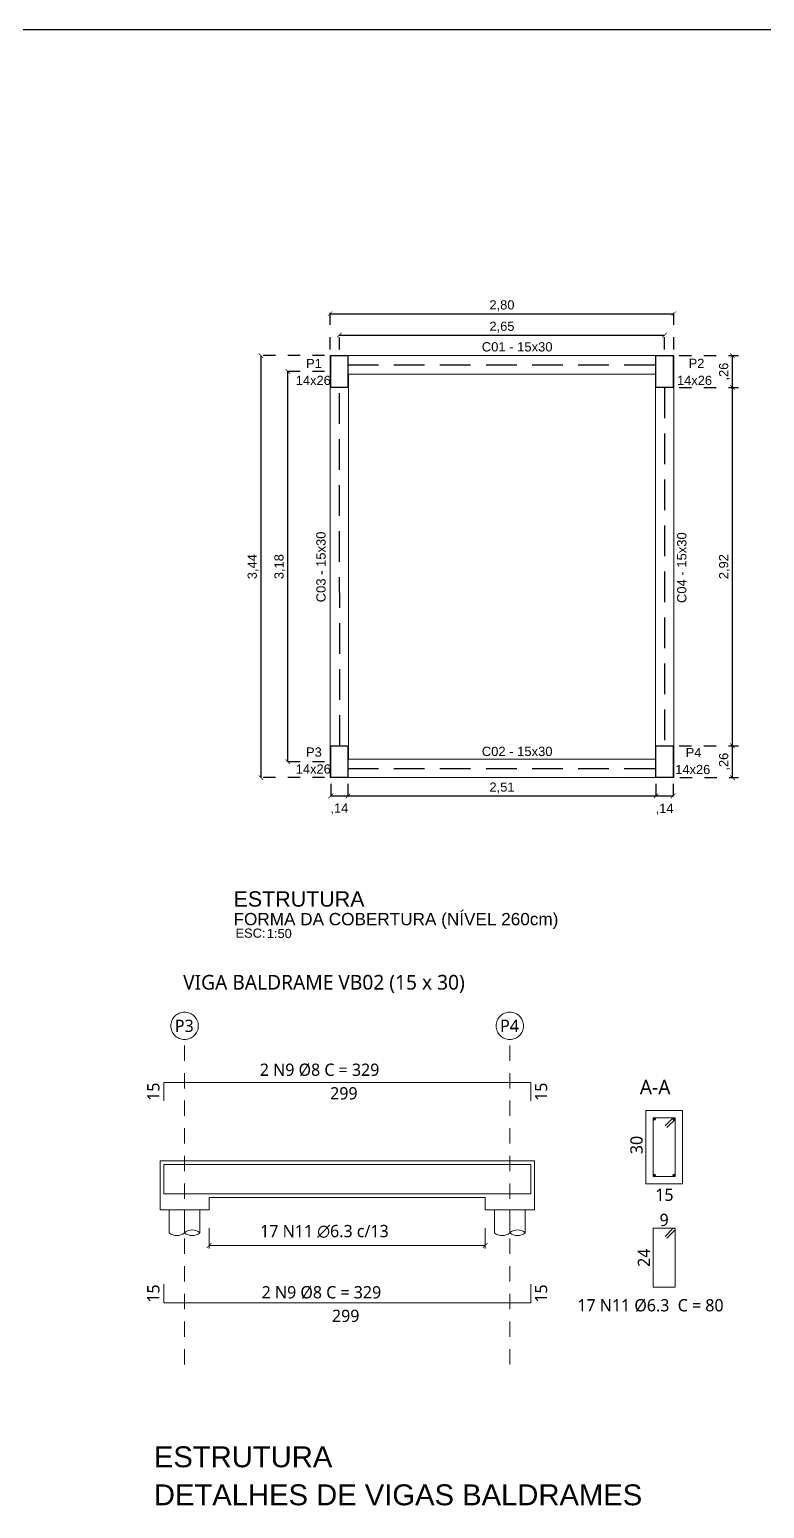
# Model space of a CAD drawing. Header units: inches. Extents: x -413 to -271, y -70 to 27.
# Drawn here: x -348.69 to -342.71, y -13.9 to -1.84 of the extents above; entities that cross this region are included whole.
import ezdxf
from ezdxf.enums import TextEntityAlignment as Align

# ---------------------------------------------------------------- set-up
doc = ezdxf.new("R2010")
doc.units = ezdxf.units.IN
doc.header["$MEASUREMENT"] = 0
for name, pattern in [('DASHED2', [9.525, 6.35, -3.175]), ('DOT', [6.35, 0, -6.35]), ('HIDDEN', [0.375, 0.25, -0.125]), ('HIDDEN2', [0.1875, 0.125, -0.0625])]:
    doc.linetypes.add(name, pattern=pattern)
doc.layers.get('0').update_dxf_attribs({"color": 8})
doc.layers.get('DEFPOINTS').update_dxf_attribs({"lineweight": 0})
for name, color, linetype in [('AR-ALV-CRT', 4, 'Continuous'), ('ARQ-PIS', 1, 'Continuous'), ('ARQ-TXT-02', 2, 'Continuous'), ('ARQ-TXT-03', 3, 'Continuous'), ('ARQ-TXT-04', 4, 'Continuous'), ('ARQ-TXT-50', 2, 'Continuous'), ('ARQ-TXT-SMB', 4, 'Continuous'), ('EST - Cotas', 152, 'Continuous'), ('FO-TEXTOS_1', 7, 'Continuous')]:
    doc.layers.add(name, color=color, linetype=linetype)
for name, color, linetype, lineweight in [('AR-COTA', 1, 'Continuous', 0), ('DI-Textos', 7, 'Continuous', 5), ('DI-Títulos', 3, 'Continuous', 5), ('EST- 1', 1, 'Continuous', 9), ('EST- 2', 2, 'Continuous', 9), ('EST- 253', 253, 'Continuous', 0), ('EST- 4', 4, 'Continuous', 0), ('EST- 6', 6, 'Continuous', 9), ('FO-Pilares', 4, 'Continuous', 30)]:
    doc.layers.add(name, color=color, linetype=linetype, lineweight=lineweight)
doc.styles.add('Arial', font='ARIALUNI.ttf')
doc.styles.add('Codhab', font='')
doc.styles.get("Standard").update_dxf_attribs({"font": 'arial.ttf'})
doc.styles.add('Swiss LT', font='swissl.ttf')
doc.styles.add('T3', font='arial.ttf')
doc.styles.get('Codhab').set_extended_font_data('Roboto')
doc.dimstyles.new('COD-ARQ-50', dxfattribs={"dimtxt": 0.075, "dimasz": 0.0375, "dimexe": 0.05, "dimexo": 0.05, "dimgap": 0.02, "dimtad": 1, "dimzin": 4, "dimtxsty": 'T3', "dimblk": 'ARCHTICK', "dimcen": 0, "dimclrd": 1, "dimclre": 2, "dimclrt": 2, "dimazin": 0, "dimtfac": 1, "dimtmove": 2, "dimatfit": 3, "dimldrblk": 'DOT', "dimfxl": 0.4, "dimtolj": 1, "dimarcsym": 0})

# ---------------------------------------------------------------- blocks, each defined once
blk = doc.blocks.new('*U497')
at = {"layer": 'ARQ-TXT-02', "insert": (0.016, 0.158), "char_height": 0.075, "attachment_point": 1, "style": 'Arial'}
blk.add_mtext_dynamic_manual_height_columns('ESC:', width=0.00229, gutter_width=0.417, heights=[0], dxfattribs=at)
at = {"layer": 'ARQ-TXT-02', "style": 'Arial'}
blk.add_attdef('ESCALA', (0.271, 0.08), '', height=0.075, dxfattribs=at)
at = {"layer": 'ARQ-TXT-03', "style": 'Arial'}
blk.add_attdef('DESENHO', (0, 0.185), '', height=0.1, dxfattribs=at)
at = {"layer": 'ARQ-TXT-04', "style": 'Arial'}
blk.add_attdef('MATÉRIA', text='', height=0.125, dxfattribs=at).set_placement((0, 0.299), align=Align.BOTTOM_LEFT)
blk = doc.blocks.new('EST25')
at = {"layer": 'EST- 1', "linetype": 'DASHED2'}
blk.add_line((345.731, 13.9), (345.731, 14.088), dxfattribs=at)
at = {"layer": 'EST- 1'}
blk.add_lwpolyline([(345.606, 13.9), (345.606, 14.088), (345.856, 14.088), (345.856, 13.9, -0.375001), (345.731, 13.9)], format="xyb", dxfattribs=at)
blk.add_lwpolyline([(345.606, 13.9, 0.375001), (345.731, 13.9, 0.375001)], format="xyb", close=True, dxfattribs=at)
blk = doc.blocks.new('_ArchTick')
at = {"color": 0, "linetype": 'ByBlock', "const_width": 0.15}
blk.add_lwpolyline([(-0.5, -0.5), (0.5, 0.5)], dxfattribs=at)
blk = doc.blocks.new('*D653')
at = {"layer": 'AR-COTA', "color": 2, "linetype": 'DOT', "lineweight": -2, "ltscale": 0.00375, "transparency": 16777216}
for p, q in [((-346.241, -7.992), (-346.241, -8.141)), ((-346.101, -7.992), (-346.101, -8.141))]:
    blk.add_line(p, q, dxfattribs=at)
at = {"layer": 'AR-COTA', "color": 1, "lineweight": -2, "ltscale": 0.00375, "transparency": 16777216}
blk.add_line((-346.241, -8.091), (-346.101, -8.091), dxfattribs=at)
at = {"layer": 'DEFPOINTS', "color": 0, "ltscale": 0.00375, "transparency": 16777216}
for p in [(-346.241, -7.942), (-346.101, -7.942), (-346.101, -8.091)]:
    blk.add_point(p, dxfattribs=at)
at = {"layer": 'AR-COTA', "color": 1, "lineweight": -2, "ltscale": 0.00375, "transparency": 16777216, "xscale": 0.0375, "yscale": 0.0375, "zscale": 0.0375, "rotation": 180}
blk.add_blockref('_ArchTick', (-346.241, -8.091), dxfattribs=at)
at = {"layer": 'AR-COTA', "color": 1, "lineweight": -2, "ltscale": 0.00375, "transparency": 16777216, "xscale": 0.0375, "yscale": 0.0375, "zscale": 0.0375}
blk.add_blockref('_ArchTick', (-346.101, -8.091), dxfattribs=at)
at = {"layer": 'AR-COTA', "color": 2, "ltscale": 0.00375, "transparency": 16777216, "insert": (-346.171, -8.197), "char_height": 0.075, "attachment_point": 5, "style": 'T3'}
blk.add_mtext('\\A1;,14', dxfattribs=at)
blk = doc.blocks.new('_Dot')
at = {"color": 0, "linetype": 'ByBlock', "lineweight": -2}
blk.add_line((-0.5, 0), (-1, 0), dxfattribs=at)
at = {"color": 0, "linetype": 'ByBlock', "const_width": 0.5}
blk.add_lwpolyline([(-0.25, 0, 1), (0.25, 0, 1)], format="xyb", close=True, dxfattribs=at)
blk = doc.blocks.new('*D654')
at = {"layer": 'AR-COTA', "color": 2, "linetype": 'DOT', "lineweight": -2, "ltscale": 0.00375, "transparency": 16777216}
for p, q in [((-346.101, -7.992), (-346.101, -8.141)), ((-343.591, -7.992), (-343.591, -8.141))]:
    blk.add_line(p, q, dxfattribs=at)
at = {"layer": 'AR-COTA', "color": 1, "lineweight": -2, "ltscale": 0.00375, "transparency": 16777216}
blk.add_line((-346.101, -8.091), (-343.591, -8.091), dxfattribs=at)
at = {"layer": 'DEFPOINTS', "color": 0, "ltscale": 0.00375, "transparency": 16777216}
for p in [(-346.101, -7.942), (-343.591, -7.942), (-343.591, -8.091)]:
    blk.add_point(p, dxfattribs=at)
at = {"layer": 'AR-COTA', "color": 1, "lineweight": -2, "ltscale": 0.00375, "transparency": 16777216, "xscale": 0.0375, "yscale": 0.0375, "zscale": 0.0375, "rotation": 180}
blk.add_blockref('_ArchTick', (-346.101, -8.091), dxfattribs=at)
at = {"layer": 'AR-COTA', "color": 1, "lineweight": -2, "ltscale": 0.00375, "transparency": 16777216, "xscale": 0.0375, "yscale": 0.0375, "zscale": 0.0375}
blk.add_blockref('_ArchTick', (-343.591, -8.091), dxfattribs=at)
at = {"layer": 'AR-COTA', "color": 2, "ltscale": 0.00375, "transparency": 16777216, "insert": (-344.846, -8.026), "char_height": 0.075, "attachment_point": 5, "style": 'T3'}
blk.add_mtext('\\A1;2,51', dxfattribs=at)
blk = doc.blocks.new('*D655')
at = {"layer": 'AR-COTA', "color": 2, "linetype": 'DOT', "lineweight": -2, "ltscale": 0.00375, "transparency": 16777216}
for p, q in [((-343.591, -7.992), (-343.591, -8.141)), ((-343.451, -7.992), (-343.451, -8.141))]:
    blk.add_line(p, q, dxfattribs=at)
at = {"layer": 'AR-COTA', "color": 1, "lineweight": -2, "ltscale": 0.00375, "transparency": 16777216}
blk.add_line((-343.591, -8.091), (-343.451, -8.091), dxfattribs=at)
at = {"layer": 'DEFPOINTS', "color": 0, "ltscale": 0.00375, "transparency": 16777216}
for p in [(-343.591, -7.942), (-343.451, -7.942), (-343.451, -8.091)]:
    blk.add_point(p, dxfattribs=at)
at = {"layer": 'AR-COTA', "color": 1, "lineweight": -2, "ltscale": 0.00375, "transparency": 16777216, "xscale": 0.0375, "yscale": 0.0375, "zscale": 0.0375, "rotation": 180}
blk.add_blockref('_ArchTick', (-343.591, -8.091), dxfattribs=at)
at = {"layer": 'AR-COTA', "color": 1, "lineweight": -2, "ltscale": 0.00375, "transparency": 16777216, "xscale": 0.0375, "yscale": 0.0375, "zscale": 0.0375}
blk.add_blockref('_ArchTick', (-343.451, -8.091), dxfattribs=at)
at = {"layer": 'AR-COTA', "color": 2, "ltscale": 0.00375, "transparency": 16777216, "insert": (-343.521, -8.199), "char_height": 0.075, "attachment_point": 5, "style": 'T3'}
blk.add_mtext('\\A1;,14', dxfattribs=at)
blk = doc.blocks.new('*D649')
at = {"layer": 'AR-COTA', "color": 2, "linetype": 'DOT', "lineweight": -2, "ltscale": 0.00375, "transparency": 16777216}
for p, q in [((-346.291, -4.632), (-346.641, -4.632)), ((-346.291, -7.812), (-346.641, -7.812))]:
    blk.add_line(p, q, dxfattribs=at)
at = {"layer": 'AR-COTA', "color": 1, "lineweight": -2, "ltscale": 0.00375, "transparency": 16777216}
blk.add_line((-346.591, -7.812), (-346.591, -4.632), dxfattribs=at)
at = {"layer": 'DEFPOINTS', "color": 0, "ltscale": 0.00375, "transparency": 16777216}
for p in [(-346.591, -4.632), (-346.241, -4.632), (-346.241, -7.812)]:
    blk.add_point(p, dxfattribs=at)
at = {"layer": 'AR-COTA', "color": 1, "lineweight": -2, "ltscale": 0.00375, "transparency": 16777216, "xscale": 0.0375, "yscale": 0.0375, "zscale": 0.0375}
for p, rotation in [((-346.591, -4.632), 90), ((-346.591, -7.812), 270)]:
    blk.add_blockref('_ArchTick', p, dxfattribs=dict(at, rotation=rotation))
at = {"layer": 'AR-COTA', "color": 2, "ltscale": 0.00375, "transparency": 16777216, "insert": (-346.656, -6.222), "char_height": 0.075, "attachment_point": 5, "rotation": 90, "style": 'T3'}
blk.add_mtext('\\A1;3,18', dxfattribs=at)
blk = doc.blocks.new('*D656')
at = {"layer": 'AR-COTA', "color": 2, "linetype": 'DOT', "lineweight": -2, "ltscale": 0.00375, "transparency": 16777216}
for p, q in [((-346.291, -4.502), (-346.859, -4.502)), ((-346.291, -7.942), (-346.859, -7.942))]:
    blk.add_line(p, q, dxfattribs=at)
at = {"layer": 'AR-COTA', "color": 1, "lineweight": -2, "ltscale": 0.00375, "transparency": 16777216}
blk.add_line((-346.809, -7.942), (-346.809, -4.502), dxfattribs=at)
at = {"layer": 'DEFPOINTS', "color": 0, "ltscale": 0.00375, "transparency": 16777216}
for p in [(-346.809, -4.502), (-346.241, -4.502), (-346.241, -7.942)]:
    blk.add_point(p, dxfattribs=at)
at = {"layer": 'AR-COTA', "color": 1, "lineweight": -2, "ltscale": 0.00375, "transparency": 16777216, "xscale": 0.0375, "yscale": 0.0375, "zscale": 0.0375}
for p, rotation in [((-346.809, -4.502), 90), ((-346.809, -7.942), 270)]:
    blk.add_blockref('_ArchTick', p, dxfattribs=dict(at, rotation=rotation))
at = {"layer": 'AR-COTA', "color": 2, "ltscale": 0.00375, "transparency": 16777216, "insert": (-346.874, -6.222), "char_height": 0.075, "attachment_point": 5, "rotation": 90, "style": 'T3'}
blk.add_mtext('\\A1;3,44', dxfattribs=at)
blk = doc.blocks.new('*D657')
at = {"layer": 'AR-COTA', "color": 2, "linetype": 'DOT', "lineweight": -2, "ltscale": 0.00375, "transparency": 16777216}
for p, q in [((-346.171, -4.452), (-346.171, -4.284)), ((-343.521, -4.452), (-343.521, -4.284))]:
    blk.add_line(p, q, dxfattribs=at)
at = {"layer": 'AR-COTA', "color": 1, "lineweight": -2, "ltscale": 0.00375, "transparency": 16777216}
blk.add_line((-346.171, -4.334), (-343.521, -4.334), dxfattribs=at)
at = {"layer": 'DEFPOINTS', "color": 0, "ltscale": 0.00375, "transparency": 16777216}
for p in [(-343.521, -4.334), (-346.171, -4.502), (-343.521, -4.502)]:
    blk.add_point(p, dxfattribs=at)
at = {"layer": 'AR-COTA', "color": 1, "lineweight": -2, "ltscale": 0.00375, "transparency": 16777216, "xscale": 0.0375, "yscale": 0.0375, "zscale": 0.0375, "rotation": 180}
blk.add_blockref('_ArchTick', (-346.171, -4.334), dxfattribs=at)
at = {"layer": 'AR-COTA', "color": 1, "lineweight": -2, "ltscale": 0.00375, "transparency": 16777216, "xscale": 0.0375, "yscale": 0.0375, "zscale": 0.0375}
blk.add_blockref('_ArchTick', (-343.521, -4.334), dxfattribs=at)
at = {"layer": 'AR-COTA', "color": 2, "ltscale": 0.00375, "transparency": 16777216, "insert": (-344.846, -4.269), "char_height": 0.075, "attachment_point": 5, "style": 'T3'}
blk.add_mtext('\\A1;2,65', dxfattribs=at)
blk = doc.blocks.new('*D658')
at = {"layer": 'AR-COTA', "color": 2, "linetype": 'DOT', "lineweight": -2, "ltscale": 0.00375, "transparency": 16777216}
for p, q in [((-346.246, -4.452), (-346.246, -4.11)), ((-343.446, -4.452), (-343.446, -4.11))]:
    blk.add_line(p, q, dxfattribs=at)
at = {"layer": 'AR-COTA', "color": 1, "lineweight": -2, "ltscale": 0.00375, "transparency": 16777216}
blk.add_line((-346.246, -4.16), (-343.446, -4.16), dxfattribs=at)
at = {"layer": 'DEFPOINTS', "color": 0, "ltscale": 0.00375, "transparency": 16777216}
for p in [(-343.446, -4.16), (-346.246, -4.502), (-343.446, -4.502)]:
    blk.add_point(p, dxfattribs=at)
at = {"layer": 'AR-COTA', "color": 1, "lineweight": -2, "ltscale": 0.00375, "transparency": 16777216, "xscale": 0.0375, "yscale": 0.0375, "zscale": 0.0375, "rotation": 180}
blk.add_blockref('_ArchTick', (-346.246, -4.16), dxfattribs=at)
at = {"layer": 'AR-COTA', "color": 1, "lineweight": -2, "ltscale": 0.00375, "transparency": 16777216, "xscale": 0.0375, "yscale": 0.0375, "zscale": 0.0375}
blk.add_blockref('_ArchTick', (-343.446, -4.16), dxfattribs=at)
at = {"layer": 'AR-COTA', "color": 2, "ltscale": 0.00375, "transparency": 16777216, "insert": (-344.846, -4.095), "char_height": 0.075, "attachment_point": 5, "style": 'T3'}
blk.add_mtext('\\A1;2,80', dxfattribs=at)
blk = doc.blocks.new('*D650')
at = {"layer": 'AR-COTA', "color": 2, "linetype": 'DOT', "lineweight": -2, "ltscale": 0.00375, "transparency": 16777216}
for p, q in [((-343.401, -4.762), (-342.918, -4.762)), ((-343.401, -7.682), (-342.918, -7.682))]:
    blk.add_line(p, q, dxfattribs=at)
at = {"layer": 'AR-COTA', "color": 1, "lineweight": -2, "ltscale": 0.00375, "transparency": 16777216}
blk.add_line((-342.968, -7.682), (-342.968, -4.762), dxfattribs=at)
at = {"layer": 'DEFPOINTS', "color": 0, "ltscale": 0.00375, "transparency": 16777216}
for p in [(-343.451, -4.762), (-342.968, -4.762), (-343.451, -7.682)]:
    blk.add_point(p, dxfattribs=at)
at = {"layer": 'AR-COTA', "color": 1, "lineweight": -2, "ltscale": 0.00375, "transparency": 16777216, "xscale": 0.0375, "yscale": 0.0375, "zscale": 0.0375}
for p, rotation in [((-342.968, -4.762), 90), ((-342.968, -7.682), 270)]:
    blk.add_blockref('_ArchTick', p, dxfattribs=dict(at, rotation=rotation))
at = {"layer": 'AR-COTA', "color": 2, "ltscale": 0.00375, "transparency": 16777216, "insert": (-343.033, -6.222), "char_height": 0.075, "attachment_point": 5, "rotation": 90, "style": 'T3'}
blk.add_mtext('\\A1;2,92', dxfattribs=at)
blk = doc.blocks.new('*D659')
at = {"layer": 'AR-COTA', "color": 2, "linetype": 'DOT', "lineweight": -2, "ltscale": 0.00375, "transparency": 16777216}
for p, q in [((-343.401, -4.502), (-342.918, -4.502)), ((-343.401, -4.762), (-342.918, -4.762))]:
    blk.add_line(p, q, dxfattribs=at)
at = {"layer": 'AR-COTA', "color": 1, "lineweight": -2, "ltscale": 0.00375, "transparency": 16777216}
blk.add_line((-342.968, -4.762), (-342.968, -4.502), dxfattribs=at)
at = {"layer": 'DEFPOINTS', "color": 0, "ltscale": 0.00375, "transparency": 16777216}
for p in [(-343.451, -4.502), (-342.968, -4.502), (-343.451, -4.762)]:
    blk.add_point(p, dxfattribs=at)
at = {"layer": 'AR-COTA', "color": 1, "lineweight": -2, "ltscale": 0.00375, "transparency": 16777216, "xscale": 0.0375, "yscale": 0.0375, "zscale": 0.0375}
for p, rotation in [((-342.968, -4.502), 90), ((-342.968, -4.762), 270)]:
    blk.add_blockref('_ArchTick', p, dxfattribs=dict(at, rotation=rotation))
at = {"layer": 'AR-COTA', "color": 2, "ltscale": 0.00375, "transparency": 16777216, "insert": (-343.033, -4.632), "char_height": 0.075, "attachment_point": 5, "rotation": 90, "style": 'T3'}
blk.add_mtext('\\A1;,26', dxfattribs=at)
blk = doc.blocks.new('*D651')
at = {"layer": 'AR-COTA', "color": 2, "linetype": 'DOT', "lineweight": -2, "ltscale": 0.00375, "transparency": 16777216}
for p, q in [((-343.401, -7.682), (-342.918, -7.682)), ((-343.396, -7.942), (-342.918, -7.942))]:
    blk.add_line(p, q, dxfattribs=at)
at = {"layer": 'AR-COTA', "color": 1, "lineweight": -2, "ltscale": 0.00375, "transparency": 16777216}
blk.add_line((-342.968, -7.942), (-342.968, -7.682), dxfattribs=at)
at = {"layer": 'DEFPOINTS', "color": 0, "ltscale": 0.00375, "transparency": 16777216}
for p in [(-343.451, -7.682), (-342.968, -7.682), (-343.446, -7.942)]:
    blk.add_point(p, dxfattribs=at)
at = {"layer": 'AR-COTA', "color": 1, "lineweight": -2, "ltscale": 0.00375, "transparency": 16777216, "xscale": 0.0375, "yscale": 0.0375, "zscale": 0.0375}
for p, rotation in [((-342.968, -7.682), 90), ((-342.968, -7.942), 270)]:
    blk.add_blockref('_ArchTick', p, dxfattribs=dict(at, rotation=rotation))
at = {"layer": 'AR-COTA', "color": 2, "ltscale": 0.00375, "transparency": 16777216, "insert": (-343.033, -7.812), "char_height": 0.075, "attachment_point": 5, "rotation": 90, "style": 'T3'}
blk.add_mtext('\\A1;,26', dxfattribs=at)

msp = doc.modelspace()

# ---------------------------------------------------------------- hatches: boundary and pattern name
at = {"layer": 'EST- 1'}
h = msp.add_hatch(color=256, dxfattribs=at)
h.dxf.hatch_style = 1
h.paths.add_polyline_path([(-343.595, -10.724, 1), (-343.615, -10.724, 1)])
h = msp.add_hatch(color=256, dxfattribs=at)
h.dxf.hatch_style = 1
h.paths.add_polyline_path([(-343.595, -10.724, 1), (-343.615, -10.724, 1)])
h = msp.add_hatch(color=256, dxfattribs=at)
h.dxf.hatch_style = 1
h.paths.add_polyline_path([(-343.435, -10.724, 1), (-343.455, -10.724, 1)])
h = msp.add_hatch(color=256, dxfattribs=at)
h.dxf.hatch_style = 1
h.paths.add_polyline_path([(-343.595, -11.184, 1), (-343.615, -11.184, 1)])
h = msp.add_hatch(color=256, dxfattribs=at)
h.dxf.hatch_style = 1
h.paths.add_polyline_path([(-343.435, -11.184, 1), (-343.455, -11.184, 1)])

# ---------------------------------------------------------------- linework, layer by layer
at = {"color": 1, "linetype": 'HIDDEN'}
for p, q in [((-346.101, -4.577), (-343.591, -4.577)), ((-346.166, -7.682), (-346.171, -4.762)), ((-343.521, -4.762), (-343.521, -7.682)), ((-346.101, -7.867), (-343.591, -7.867))]:
    msp.add_line(p, q, dxfattribs=at)
at = {"color": 0, "linetype": 'ByBlock', "const_width": 0.006}
for points in [[(-347.212, -11.736), (-347.252, -11.776)], [(-345.002, -11.776), (-344.962, -11.736)]]:
    msp.add_lwpolyline(points, dxfattribs=at)
at = {"layer": 'AR-ALV-CRT', "color": 251, "lineweight": 5, "true_color": 0x636466}
for points in [[(-343.446, -4.502), (-346.246, -4.502), (-346.246, -7.942), (-343.446, -7.942)], [(-346.096, -4.652), (-343.596, -4.652), (-343.596, -7.792), (-346.096, -7.792)]]:
    msp.add_lwpolyline(points, close=True, dxfattribs=at)
at = {"layer": 'ARQ-PIS', "color": 4, "linetype": 'ByBlock'}
msp.add_lwpolyline([(-355.626, -1.844), (-317.003, -1.844), (-317.003, -21.921), (-355.626, -21.921)], close=True, dxfattribs=at)
at = {"layer": 'EST - Cotas', "lineweight": 9}
for p, q in [((-347.232, -11.615), (-347.232, -11.781)), ((-344.982, -11.615), (-344.982, -11.781)), ((-347.232, -11.756), (-344.982, -11.756))]:
    msp.add_line(p, q, dxfattribs=at)
at = {"layer": 'EST- 1'}
for centre in [(-343.605, -10.724), (-343.605, -10.724), (-343.445, -10.724), (-343.605, -11.184), (-343.445, -11.184)]:
    msp.add_circle(centre, 0.01, dxfattribs=at)
at = {"layer": 'EST- 2'}
for p, q in [((-343.675, -11.254), (-343.675, -10.654)), ((-344.582, -11.065), (-347.632, -11.065)), ((-347.632, -11.065), (-347.632, -11.465)), ((-344.582, -11.465), (-344.582, -11.065)), ((-347.232, -11.465), (-347.232, -11.365)), ((-347.232, -11.365), (-344.982, -11.365)), ((-344.982, -11.365), (-344.982, -11.465)), ((-347.632, -11.465), (-347.232, -11.465)), ((-344.982, -11.465), (-344.582, -11.465))]:
    msp.add_line(p, q, dxfattribs=at)
msp.add_lwpolyline([(-343.675, -11.254), (-343.375, -11.254), (-343.375, -10.654), (-343.675, -10.654)], close=True, dxfattribs=at)
at = {"layer": 'EST- 253', "linetype": 'HIDDEN2'}
for p, q in [((-347.432, -12.725), (-347.432, -10.077)), ((-344.782, -12.725), (-344.782, -10.077))]:
    msp.add_line(p, q, dxfattribs=at)
at = {"layer": 'EST- 253', "linetype": 'DASHED2'}
for centre in [(-347.432, -9.965), (-344.782, -9.965)]:
    msp.add_circle(centre, 0.112, dxfattribs=at)
at = {"layer": 'EST- 4'}
for p, q in [((-343.45, -10.714), (-343.517, -10.781)), ((-343.435, -10.728), (-343.502, -10.795)), ((-344.612, -11.095), (-347.602, -11.095)), ((-347.602, -11.095), (-347.602, -11.335)), ((-344.612, -11.095), (-344.612, -11.335)), ((-344.612, -11.335), (-347.602, -11.335))]:
    msp.add_line(p, q, dxfattribs=at)
msp.add_lwpolyline([(-343.615, -11.194), (-343.435, -11.194), (-343.435, -10.714), (-343.615, -10.714)], close=True, dxfattribs=at)
at = {"layer": 'EST- 6'}
for p, q in [((-344.612, -10.427), (-347.602, -10.427)), ((-347.602, -10.427), (-347.602, -10.577)), ((-344.612, -10.427), (-344.612, -10.577)), ((-343.45, -11.615), (-343.517, -11.682)), ((-343.435, -11.629), (-343.502, -11.696)), ((-347.602, -12.222), (-347.602, -12.072)), ((-344.612, -12.222), (-344.612, -12.072)), ((-344.612, -12.222), (-347.602, -12.222))]:
    msp.add_line(p, q, dxfattribs=at)
msp.add_lwpolyline([(-343.615, -12.095), (-343.435, -12.095), (-343.435, -11.615), (-343.615, -11.615)], close=True, dxfattribs=at)
at = {"layer": 'FO-Pilares'}
for points in [[(-346.101, -4.502), (-346.101, -4.762), (-346.241, -4.762), (-346.241, -4.502), (-346.101, -4.502)], [(-343.451, -4.502), (-343.451, -4.762), (-343.591, -4.762), (-343.591, -4.502), (-343.451, -4.502)], [(-346.101, -7.682), (-346.101, -7.942), (-346.241, -7.942), (-346.241, -7.682), (-346.101, -7.682)], [(-343.451, -7.682), (-343.451, -7.942), (-343.591, -7.942), (-343.591, -7.682), (-343.451, -7.682)]]:
    msp.add_lwpolyline(points, dxfattribs=at)

# ---------------------------------------------------------------- block references
at = {"color": 6, "linetype": 'ByBlock', "xscale": -1}
for p in [(-1.701, -25.552), (0.949, -25.552)]:
    msp.add_blockref('EST25', p, dxfattribs=at)
at = {"layer": 'ARQ-TXT-SMB'}
msp.add_blockref('*U497', (-347.033, -9.33), dxfattribs=at).add_auto_attribs({'ESCALA': '1:50', 'DESENHO': 'FORMA DA COBERTURA (NÍVEL 260cm)', 'MATÉRIA': 'ESTRUTURA'})

# ---------------------------------------------------------------- texts
at = {"layer": 'ARQ-TXT-50', "linetype": 'ByBlock', "style": 'Swiss LT'}
msp.add_text('14x26', height=0.075, dxfattribs=at).set_placement((-343.42, -4.741))
at = {"layer": 'ARQ-TXT-50', "char_height": 0.075, "width": 2.37613, "attachment_point": 1, "style": 'Swiss LT'}
for s, insert in [('P1', (-346.442, -4.528)), ('P2', (-343.325, -4.527)), ('14x26', (-346.526, -4.666)), ('P3', (-346.442, -7.696)), ('P4', (-343.349, -7.699)), ('14x26', (-346.526, -7.834)), ('14x26', (-343.434, -7.838))]:
    msp.add_mtext(s, dxfattribs=dict(at, insert=insert))
at = {"layer": 'DI-Textos', "color": 4, "insert": (-347.682, -13.393), "char_height": 0.1703, "width": 3.84494, "attachment_point": 1}
msp.add_mtext('ESTRUTURA', dxfattribs=at)
at = {"layer": 'DI-Títulos', "color": 3, "insert": (-347.682, -13.703), "char_height": 0.17029, "width": 6.79666, "attachment_point": 1}
msp.add_mtext('DETALHES DE VIGAS BALDRAMES ', dxfattribs=at)
at = {"layer": 'EST - Cotas', "lineweight": 9, "style": 'Codhab'}
for s, p in [('2 N9 %%C8 C = 329', (-346.819, -10.373)), ('2 N9 %%C8 C = 329', (-346.804, -12.187)), ('17 N11 %%C6.3  C = 80', (-344.232, -12.293))]:
    msp.add_text(s, height=0.1, dxfattribs=at).set_placement(p)
at = {"layer": 'EST - Cotas', "linetype": 'Continuous', "style": 'Codhab'}
for s, p in [('15', (-347.637, -10.577)), ('15', (-344.478, -10.577)), ('30', (-343.7, -11.011)), ('24', (-343.64, -11.93)), ('15', (-347.637, -12.222)), ('15', (-344.478, -12.222))]:
    msp.add_text(s, height=0.1, rotation=90, dxfattribs=at).set_placement(p)
for s, p in [('299', (-346.246, -10.565)), ('15', (-343.597, -11.392)), ('9', (-343.562, -11.597)), ('299', (-346.231, -12.379))]:
    msp.add_text(s, height=0.1, dxfattribs=at).set_placement(p)
at = {"layer": 'EST - Cotas', "style": 'Codhab'}
msp.add_text('17 N11 ∅6.3 c/13', height=0.1, dxfattribs=at).set_placement((-346.816, -11.688))
at = {"layer": 'EST- 2', "style": 'Codhab'}
msp.add_text('VIGA BALDRAME VB02 (15 x 30)', height=0.12, dxfattribs=at).set_placement((-347.444, -9.67))
at = {"layer": 'EST- 2', "linetype": 'Continuous', "style": 'Codhab'}
msp.add_text('A-A', height=0.12, dxfattribs=at).set_placement((-343.723, -10.524))
at = {"layer": 'EST- 253', "linetype": 'DASHED2', "style": 'Codhab'}
for s, p in [('P3', (-347.511, -10.015)), ('P4', (-344.861, -10.015))]:
    msp.add_text(s, height=0.1, dxfattribs=at).set_placement(p)
at = {"layer": 'FO-TEXTOS_1', "style": 'Arial'}
for s, p in [('C01 - 15x30', (-344.434, -4.468)), ('C02 - 15x30', (-344.434, -7.766))]:
    msp.add_text(s, height=0.07575, dxfattribs=at).set_placement(p, align=Align.RIGHT)
for s, p in [('C03 - 15x30', (-346.283, -5.936)), ('C04 - 15x30', (-343.343, -5.942))]:
    msp.add_text(s, height=0.07575, rotation=90, dxfattribs=at).set_placement(p, align=Align.RIGHT)

# ---------------------------------------------------------------- dimensions: what is measured, and where the dimension line sits
at = {"layer": 'AR-COTA', "ltscale": 0.00375}
for base, p1, p2, picture, middle in [((-343.446, -4.16), (-346.246, -4.502), (-343.446, -4.502), '*D658', (-344.846, -4.095)), ((-343.521, -4.334), (-346.171, -4.502), (-343.521, -4.502), '*D657', (-344.846, -4.269)), ((-343.591, -8.091), (-346.101, -7.942), (-343.591, -7.942), '*D654', (-344.846, -8.026))]:
    dim = msp.add_linear_dim(base=base, p1=p1, p2=p2, dimstyle='COD-ARQ-50', dxfattribs=at)
    dim.commit()
    dim.dimension.update_dxf_attribs({"geometry": picture, "text_midpoint": middle})
for base, p1, p2, picture, middle in [((-346.809, -4.502), (-346.241, -7.942), (-346.241, -4.502), '*D656', (-346.874, -6.222)), ((-342.968, -4.502), (-343.451, -4.762), (-343.451, -4.502), '*D659', (-343.033, -4.632)), ((-346.591, -4.632), (-346.241, -7.812), (-346.241, -4.632), '*D649', (-346.656, -6.222)), ((-342.968, -4.762), (-343.451, -7.682), (-343.451, -4.762), '*D650', (-343.033, -6.222)), ((-342.968, -7.682), (-343.446, -7.942), (-343.451, -7.682), '*D651', (-343.033, -7.812))]:
    dim = msp.add_linear_dim(base=base, p1=p1, p2=p2, angle=90, dimstyle='COD-ARQ-50', dxfattribs=at)
    dim.commit()
    dim.dimension.update_dxf_attribs({"geometry": picture, "text_midpoint": middle})
for base, p1, p2, picture, middle in [((-346.101, -8.091), (-346.241, -7.942), (-346.101, -7.942), '*D653', (-346.171, -8.197)), ((-343.451, -8.091), (-343.591, -7.942), (-343.451, -7.942), '*D655', (-343.521, -8.199))]:
    dim = msp.add_linear_dim(base=base, p1=p1, p2=p2, dimstyle='COD-ARQ-50', dxfattribs=at)
    dim.commit()
    dim.dimension.update_dxf_attribs({"geometry": picture, "text_midpoint": middle, "dimtype": 160})

doc.saveas('drawing.dxf')
